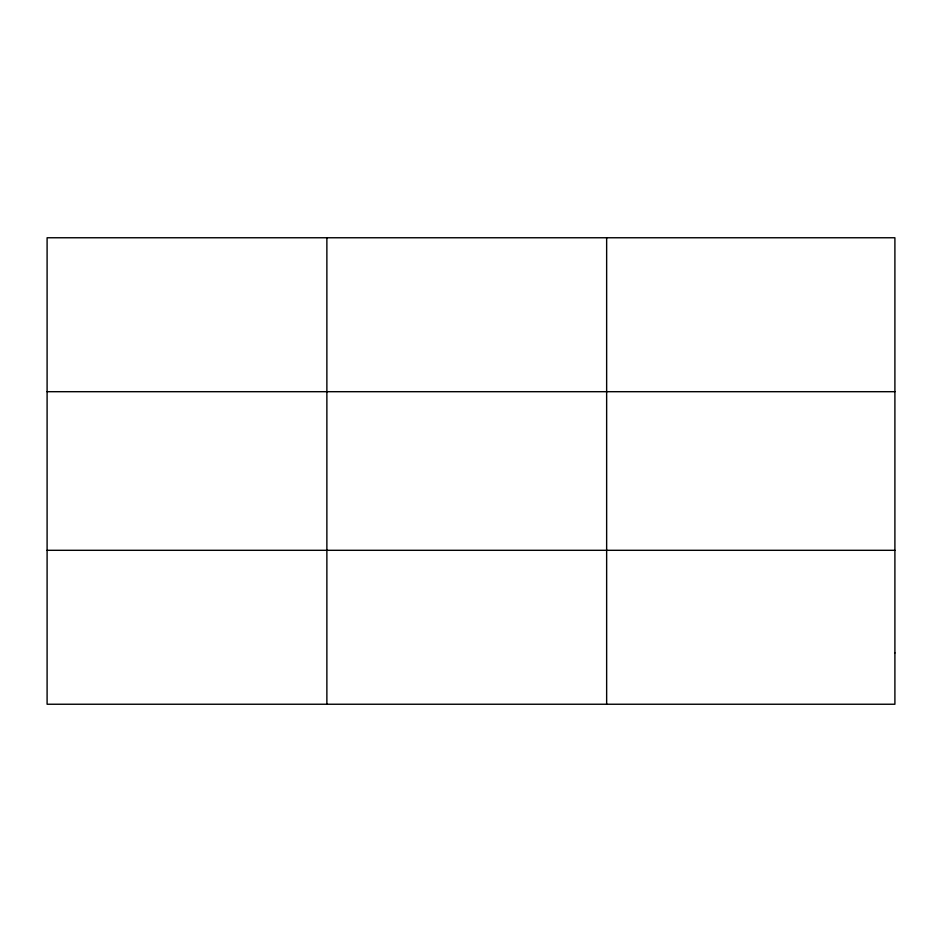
<?xml version="1.0" encoding="UTF-8"?>
<svg xmlns="http://www.w3.org/2000/svg" width="942" height="942" viewBox="0 0 942 942"><rect width="100%" height="100%" fill="white"/><g stroke="black" fill="none" stroke-linecap="round" stroke-linejoin="round"><path stroke-width="1.41" d="M326.874 704.239L326.874 237.761M606.648 704.239L606.648 237.761M47.1 391.695L894.9 391.695M47.1 550.305L894.9 550.305M894.9 652.936L894.9 704.239L47.1 704.239L47.1 237.761L894.9 237.761L894.9 652.936"/></g></svg>
